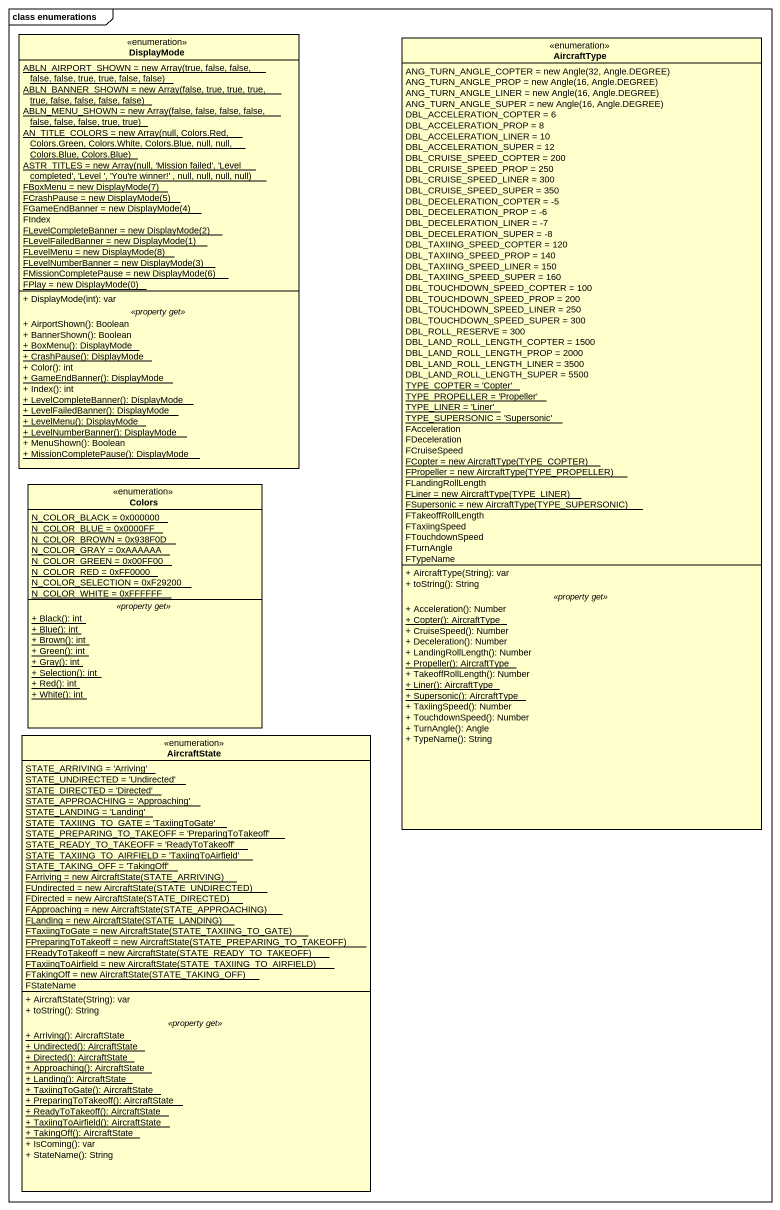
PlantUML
@startuml
mainframe class enumerations
hide circle
hide empty members
skinparam classAttributeIconSize 0
enum DisplayMode {
  {static} {field} ABLN_AIRPORT_SHOWN = new Array(true, false, false, false, false, true, true, false, false)
  {static} {field} ABLN_BANNER_SHOWN = new Array(false, true, true, true, true, false, false, false, false)
  {static} {field} ABLN_MENU_SHOWN = new Array(false, false, false, false, false, false, false, true, true)
  {static} {field} AN_TITLE_COLORS = new Array(null, Colors.Red, Colors.Green, Colors.White, Colors.Blue, null, null, Colors.Blue, Colors.Blue)
  {static} {field} ASTR_TITLES = new Array(null, 'Mission failed', 'Level completed', 'Level ', 'You're winner!' , null, null, null, null)
  {static} {field} FBoxMenu = new DisplayMode(7)
  {static} {field} FCrashPause = new DisplayMode(5)
  {static} {field} FGameEndBanner = new DisplayMode(4)
  FIndex
  {static} {field} FLevelCompleteBanner = new DisplayMode(2)
  {static} {field} FLevelFailedBanner = new DisplayMode(1)
  {static} {field} FLevelMenu = new DisplayMode(8)
  {static} {field} FLevelNumberBanner = new DisplayMode(3)
  {static} {field} FMissionCompletePause = new DisplayMode(6)
  {static} {field} FPlay = new DisplayMode(0)
  --
  + DisplayMode(int): var
  .. <<property get>> ..
  + AirportShown(): Boolean
  + BannerShown(): Boolean
  {static} + BoxMenu(): DisplayMode
  {static} + CrashPause(): DisplayMode
  + Color(): int
  {static} + GameEndBanner(): DisplayMode
  + Index(): int
  {static} + LevelCompleteBanner(): DisplayMode
  {static} + LevelFailedBanner(): DisplayMode
  {static} + LevelMenu(): DisplayMode
  {static} + LevelNumberBanner(): DisplayMode
  + MenuShown(): Boolean
  {static} + MissionCompletePause(): DisplayMode
}
enum AircraftType {
  {field} ANG_TURN_ANGLE_COPTER = new Angle(32, Angle.DEGREE)
  {field} ANG_TURN_ANGLE_PROP = new Angle(16, Angle.DEGREE)
  {field} ANG_TURN_ANGLE_LINER = new Angle(16, Angle.DEGREE)
  {field} ANG_TURN_ANGLE_SUPER = new Angle(16, Angle.DEGREE)
  DBL_ACCELERATION_COPTER = 6
  DBL_ACCELERATION_PROP = 8
  DBL_ACCELERATION_LINER = 10
  DBL_ACCELERATION_SUPER = 12
  DBL_CRUISE_SPEED_COPTER = 200
  DBL_CRUISE_SPEED_PROP = 250
  DBL_CRUISE_SPEED_LINER = 300
  DBL_CRUISE_SPEED_SUPER = 350
  DBL_DECELERATION_COPTER = -5
  DBL_DECELERATION_PROP = -6
  DBL_DECELERATION_LINER = -7
  DBL_DECELERATION_SUPER = -8
  DBL_TAXIING_SPEED_COPTER = 120
  DBL_TAXIING_SPEED_PROP = 140
  DBL_TAXIING_SPEED_LINER = 150
  DBL_TAXIING_SPEED_SUPER = 160
  DBL_TOUCHDOWN_SPEED_COPTER = 100
  DBL_TOUCHDOWN_SPEED_PROP = 200
  DBL_TOUCHDOWN_SPEED_LINER = 250
  DBL_TOUCHDOWN_SPEED_SUPER = 300
  DBL_ROLL_RESERVE = 300
  DBL_LAND_ROLL_LENGTH_COPTER = 1500
  DBL_LAND_ROLL_LENGTH_PROP = 2000
  DBL_LAND_ROLL_LENGTH_LINER = 3500
  DBL_LAND_ROLL_LENGTH_SUPER = 5500
  {static} TYPE_COPTER = 'Copter'
  {static} TYPE_PROPELLER = 'Propeller'
  {static} TYPE_LINER = 'Liner'
  {static} TYPE_SUPERSONIC = 'Supersonic'
  FAcceleration
  FDeceleration
  FCruiseSpeed
  {static} {field} FCopter = new AircraftType(TYPE_COPTER)
  {static} {field} FPropeller = new AircraftType(TYPE_PROPELLER)
  FLandingRollLength
  {static} {field} FLiner = new AircraftType(TYPE_LINER)
  {static} {field} FSupersonic = new AircraftType(TYPE_SUPERSONIC)
  FTakeoffRollLength
  FTaxiingSpeed
  FTouchdownSpeed
  FTurnAngle
  FTypeName
  --
  + AircraftType(String): var
  + toString(): String
  .. <<property get>> ..
  + Acceleration(): Number
  {static} + Copter(): AircraftType
  + CruiseSpeed(): Number
  + Deceleration(): Number
  + LandingRollLength(): Number
  {static} + Propeller(): AircraftType
  + TakeoffRollLength(): Number
  {static} + Liner(): AircraftType
  {static} + Supersonic(): AircraftType
  + TaxiingSpeed(): Number
  + TouchdownSpeed(): Number
  + TurnAngle(): Angle
  + TypeName(): String
}
enum Colors {
  {static} N_COLOR_BLACK = 0x000000
  {static} N_COLOR_BLUE = 0x0000FF
  {static} N_COLOR_BROWN = 0x938F0D
  {static} N_COLOR_GRAY = 0xAAAAAA
  {static} N_COLOR_GREEN = 0x00FF00
  {static} N_COLOR_RED = 0xFF0000
  {static} N_COLOR_SELECTION = 0xF29200
  {static} N_COLOR_WHITE = 0xFFFFFF
  .. <<property get>> ..
  {static} + Black(): int
  {static} + Blue(): int
  {static} + Brown(): int
  {static} + Green(): int
  {static} + Gray(): int
  {static} + Selection(): int
  {static} + Red(): int
  {static} + White(): int
}
enum AircraftState {
  {static} STATE_ARRIVING = 'Arriving'
  {static} STATE_UNDIRECTED = 'Undirected'
  {static} STATE_DIRECTED = 'Directed'
  {static} STATE_APPROACHING = 'Approaching'
  {static} STATE_LANDING = 'Landing'
  {static} STATE_TAXIING_TO_GATE = 'TaxiingToGate'
  {static} STATE_PREPARING_TO_TAKEOFF = 'PreparingToTakeoff'
  {static} STATE_READY_TO_TAKEOFF = 'ReadyToTakeoff'
  {static} STATE_TAXIING_TO_AIRFIELD = 'TaxiingToAirfield'
  {static} STATE_TAKING_OFF = 'TakingOff'
  {static} {field} FArriving = new AircraftState(STATE_ARRIVING)
  {static} {field} FUndirected = new AircraftState(STATE_UNDIRECTED)
  {static} {field} FDirected = new AircraftState(STATE_DIRECTED)
  {static} {field} FApproaching = new AircraftState(STATE_APPROACHING)
  {static} {field} FLanding = new AircraftState(STATE_LANDING)
  {static} {field} FTaxiingToGate = new AircraftState(STATE_TAXIING_TO_GATE)
  {static} {field} FPreparingToTakeoff = new AircraftState(STATE_PREPARING_TO_TAKEOFF)
  {static} {field} FReadyToTakeoff = new AircraftState(STATE_READY_TO_TAKEOFF)
  {static} {field} FTaxiingToAirfield = new AircraftState(STATE_TAXIING_TO_AIRFIELD)
  {static} {field} FTakingOff = new AircraftState(STATE_TAKING_OFF)
  FStateName
  --
  + AircraftState(String): var
  + toString(): String
  .. <<property get>> ..
  {static} + Arriving(): AircraftState
  {static} + Undirected(): AircraftState
  {static} + Directed(): AircraftState
  {static} + Approaching(): AircraftState
  {static} + Landing(): AircraftState
  {static} + TaxiingToGate(): AircraftState
  {static} + PreparingToTakeoff(): AircraftState
  {static} + ReadyToTakeoff(): AircraftState
  {static} + TaxiingToAirfield(): AircraftState
  {static} + TakingOff(): AircraftState
  + IsComing(): var
  + StateName(): String
}
@enduml
